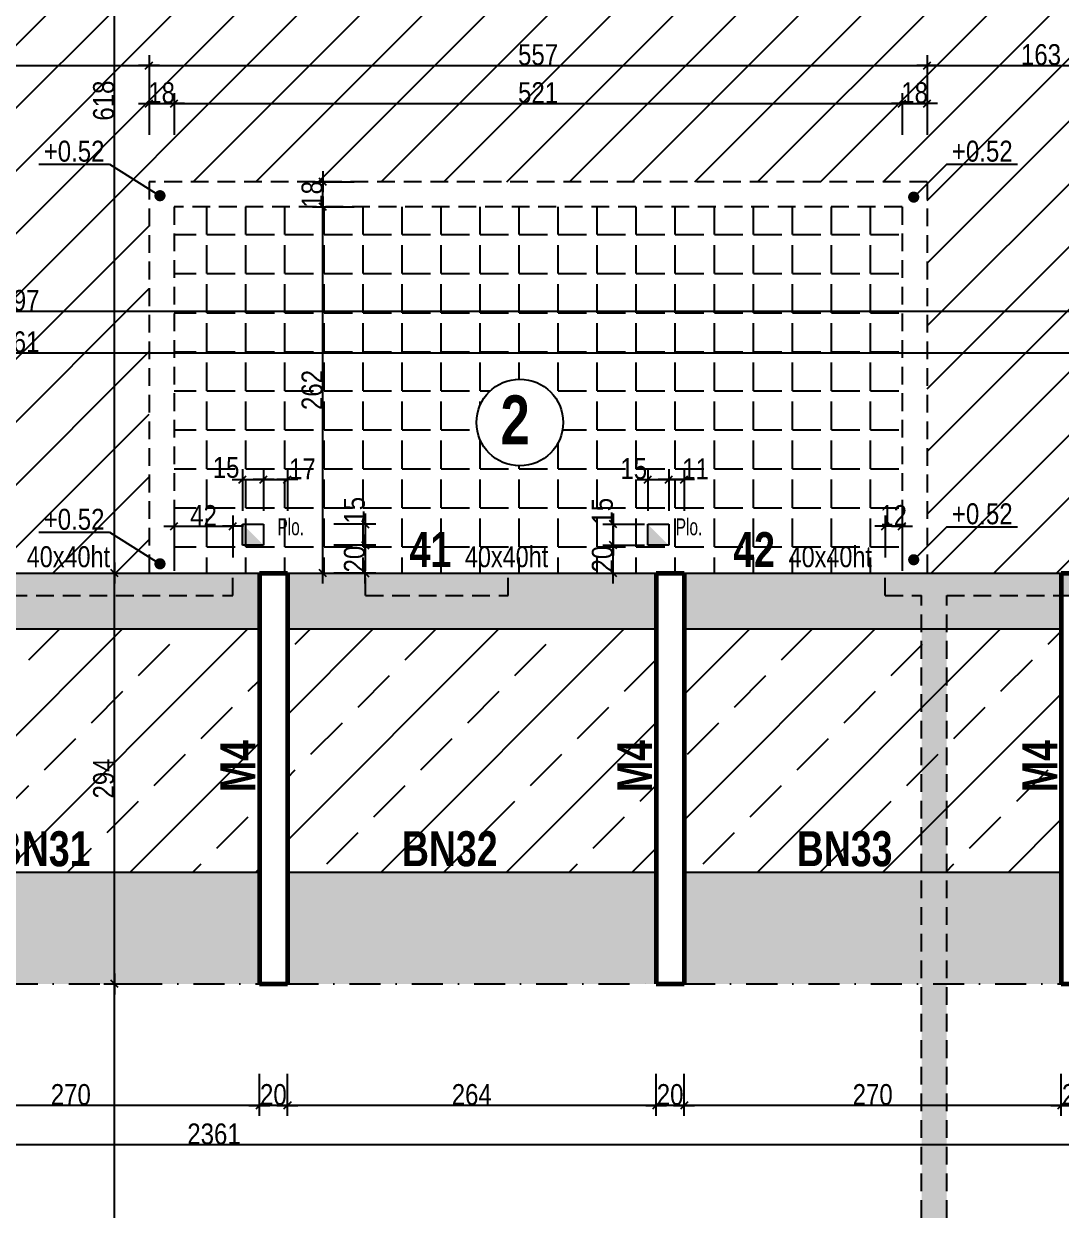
# Model space of a CAD drawing. Header units: centimetres. Extents: x 38820 to 82487, y -36363 to -12804.
# Drawn here: x 51083 to 51826, y -23888 to -23039 of the extents above; entities that cross this region are included whole.
import ezdxf
from ezdxf.enums import TextEntityAlignment as Align

# ---------------------------------------------------------------- set-up
doc = ezdxf.new("R2010")
doc.units = ezdxf.units.CM
doc.header["$LTSCALE"] = 0.5
doc.linetypes.add('CACHEX2', pattern=[19.05, 12.7, -6.35])
doc.linetypes.add('TIRETPT2', pattern=[12.7, 6.35, -3.175, 0, -3.175])
doc.layers.get('DEFPOINTS').update_dxf_attribs({"linetype": 'CONTINUOUS'})
for name, color, linetype in [('01_cote_gen', 4, 'CONTINUOUS'), ('01_linteaux', 2, 'CONTINUOUS'), ('01_murs_sup', 2, 'CACHEX2'), ('01_poch_BN', 9, 'CONTINUOUS'), ('01_resv', 32, 'CONTINUOUS'), ('01_texte', 230, 'CONTINUOUS'), ('AA_COTES', 2, 'CONTINUOUS')]:
    doc.layers.add(name, color=color, linetype=linetype)
doc.layers.add('01_murs_coup', color=5, linetype='CONTINUOUS', lineweight=60)
doc.styles.add('Arial Narrow', font='ARIALN.TTF')
doc.styles.add('impact', font='impact.ttf')
doc.styles.add('MATTE_TXT', font='arial.ttf')
doc.styles.add('STYLE2', font='ARIALN.TTF')
doc.dimstyles.new('JB50', dxfattribs={"dimscale": 0.1, "dimtxt": 150, "dimasz": 15, "dimexe": 0.1, "dimexo": 0.1, "dimgap": 0.09, "dimtad": 1, "dimdec": 1, "dimdsep": 46, "dimtxsty": 'STYLE2', "dimblk1": 'BOND_G', "dimblk2": 'BOND_D', "dimsah": 1, "dimcen": 1.5, "dimdle": 0.01, "dimse1": 1, "dimse2": 1, "dimclrd": 4, "dimclre": 2, "dimclrt": 6, "dimazin": 2, "dimtfac": 2.333333, "dimtdec": 1, "dimtix": 1, "dimtmove": 2, "dimatfit": 3, "dimldrblk": 'BOND_G', "dimfxl": 1, "dimtolj": 1, "dimtzin": 0, "dimarcsym": 0})

# ---------------------------------------------------------------- blocks, each defined once
blk = doc.blocks.new('BOND_G')
at = {"layer": 'AA_COTES', "color": 0}
for p, q in [((0, -5), (0, 15)), ((5, 0), (-5, 0)), ((1.77, 1.77), (-1.77, -1.77))]:
    blk.add_line(p, q, dxfattribs=at)
blk = doc.blocks.new('BOND_D')
at = {"layer": 'AA_COTES', "color": 0}
for p, q in [((5, 0), (-5, 0)), ((-1.77, -1.77), (1.77, 1.77)), ((0, 5), (0, -15))]:
    blk.add_line(p, q, dxfattribs=at)
blk = doc.blocks.new('*D700')
at = {"layer": '01_cote_gen', "color": 4, "lineweight": -2, "transparency": 16777216}
blk.add_line((50040.1, -23274.72), (52398.1, -23274.72), dxfattribs=at)
at = {"layer": 'DEFPOINTS', "color": 0}
for p in [(52399.6, -23270.39), (50038.6, -23280.35), (52399.6, -23274.72)]:
    blk.add_point(p, dxfattribs=at)
at = {"layer": '01_cote_gen', "color": 4, "lineweight": -2, "transparency": 16777216, "xscale": 1.5, "yscale": 1.5, "zscale": 1.5, "rotation": 180}
blk.add_blockref('BOND_G', (50038.6, -23274.72), dxfattribs=at)
at = {"layer": '01_cote_gen', "color": 4, "lineweight": -2, "transparency": 16777216, "xscale": 1.5, "yscale": 1.5, "zscale": 1.5}
blk.add_blockref('BOND_D', (52399.6, -23274.72), dxfattribs=at)
at = {"layer": '01_cote_gen', "color": 6, "transparency": 16777216, "insert": (51075.03, -23267.05), "char_height": 15, "attachment_point": 5, "style": 'STYLE2'}
blk.add_mtext('\\A1;2361', dxfattribs=at)
blk = doc.blocks.new('*D706')
at = {"layer": '01_cote_gen', "color": 4, "lineweight": -2, "transparency": 16777216}
blk.add_line((49694.13, -23245.04), (52588.09, -23245.04), dxfattribs=at)
at = {"layer": 'DEFPOINTS', "color": 0}
for p in [(49692.63, -23200.97), (52589.59, -23245.04), (52589.59, -23251.92)]:
    blk.add_point(p, dxfattribs=at)
at = {"layer": '01_cote_gen', "color": 4, "lineweight": -2, "transparency": 16777216, "xscale": 1.5, "yscale": 1.5, "zscale": 1.5, "rotation": 180}
blk.add_blockref('BOND_G', (49692.63, -23245.04), dxfattribs=at)
at = {"layer": '01_cote_gen', "color": 4, "lineweight": -2, "transparency": 16777216, "xscale": 1.5, "yscale": 1.5, "zscale": 1.5}
blk.add_blockref('BOND_D', (52589.59, -23245.04), dxfattribs=at)
at = {"layer": '01_cote_gen', "color": 6, "transparency": 16777216, "insert": (51075.1, -23237.37), "char_height": 15, "attachment_point": 5, "style": 'STYLE2'}
blk.add_mtext('\\A1;2897', dxfattribs=at)
blk = doc.blocks.new('*D727')
at = {"layer": '01_cote_gen', "color": 4, "lineweight": -2, "transparency": 16777216}
blk.add_line((52398.1, -23841.51), (50040.13, -23841.51), dxfattribs=at)
at = {"layer": 'DEFPOINTS', "color": 0}
for p in [(50038.63, -23794.88), (52399.6, -23810.22), (50038.63, -23841.51)]:
    blk.add_point(p, dxfattribs=at)
at = {"layer": '01_cote_gen', "color": 4, "lineweight": -2, "transparency": 16777216, "xscale": 1.5, "yscale": 1.5, "zscale": 1.5, "rotation": 180}
blk.add_blockref('BOND_D', (50038.63, -23841.51), dxfattribs=at)
at = {"layer": '01_cote_gen', "color": 4, "lineweight": -2, "transparency": 16777216, "xscale": 1.5, "yscale": 1.5, "zscale": 1.5}
blk.add_blockref('BOND_G', (52399.6, -23841.51), dxfattribs=at)
at = {"layer": '01_cote_gen', "color": 6, "transparency": 16777216, "insert": (51219.11, -23833.84), "char_height": 15, "attachment_point": 5, "style": 'STYLE2'}
blk.add_mtext('\\A1;2361', dxfattribs=at)
blk = doc.blocks.new('*D862')
at = {"layer": '01_cote_gen', "color": 4, "lineweight": -2, "transparency": 16777216}
blk.add_line((51147.83, -24281.87), (51147.83, -23727.9), dxfattribs=at)
at = {"layer": 'DEFPOINTS', "color": 0}
for p in [(51147.83, -23726.4), (51271.6, -23726.4), (51217.64, -24283.37)]:
    blk.add_point(p, dxfattribs=at)
at = {"layer": '01_cote_gen', "color": 4, "lineweight": -2, "transparency": 16777216, "xscale": 1.5, "yscale": 1.5, "zscale": 1.5}
for name, p, rotation in [('BOND_D', (51147.83, -23726.4), 90), ('BOND_G', (51147.83, -24283.37), 270)]:
    blk.add_blockref(name, p, dxfattribs=dict(at, rotation=rotation))
at = {"layer": '01_cote_gen', "color": 6, "transparency": 16777216, "insert": (51140.19, -24004.88), "char_height": 15, "attachment_point": 5, "rotation": 90, "style": 'STYLE2'}
blk.add_mtext('\\A1;557', dxfattribs=at)
blk = doc.blocks.new('*D863')
at = {"layer": '01_cote_gen', "color": 4, "lineweight": -2, "transparency": 16777216}
blk.add_line((51147.83, -23724.9), (51147.83, -23433.89), dxfattribs=at)
at = {"layer": 'DEFPOINTS', "color": 0}
for p in [(51147.83, -23432.39), (51251.6, -23432.39), (51206.05, -23726.4)]:
    blk.add_point(p, dxfattribs=at)
at = {"layer": '01_cote_gen', "color": 4, "lineweight": -2, "transparency": 16777216, "xscale": 1.5, "yscale": 1.5, "zscale": 1.5}
for name, p, rotation in [('BOND_D', (51147.83, -23432.39), 90), ('BOND_G', (51147.83, -23726.4), 270)]:
    blk.add_blockref(name, p, dxfattribs=dict(at, rotation=rotation))
at = {"layer": '01_cote_gen', "color": 6, "transparency": 16777216, "insert": (51140.16, -23579.39), "char_height": 15, "attachment_point": 5, "rotation": 90, "style": 'STYLE2'}
blk.add_mtext('\\A1;294', dxfattribs=at)
blk = doc.blocks.new('*D864')
at = {"layer": '01_cote_gen', "color": 4, "lineweight": -2, "transparency": 16777216}
blk.add_line((51147.83, -23430.89), (51147.83, -22815.89), dxfattribs=at)
at = {"layer": 'DEFPOINTS', "color": 0}
for p in [(51147.83, -22814.39), (51219.1, -22814.39), (51251.6, -23432.39)]:
    blk.add_point(p, dxfattribs=at)
at = {"layer": '01_cote_gen', "color": 4, "lineweight": -2, "transparency": 16777216, "xscale": 1.5, "yscale": 1.5, "zscale": 1.5}
for name, p, rotation in [('BOND_D', (51147.83, -22814.39), 90), ('BOND_G', (51147.83, -23432.39), 270)]:
    blk.add_blockref(name, p, dxfattribs=dict(at, rotation=rotation))
at = {"layer": '01_cote_gen', "color": 6, "transparency": 16777216, "insert": (51140.16, -23094.31), "char_height": 15, "attachment_point": 5, "rotation": 90, "style": 'STYLE2'}
blk.add_mtext('\\A1;618', dxfattribs=at)
blk = doc.blocks.new('*D909')
at = {"layer": '01_cote_gen', "color": 4, "lineweight": -2, "transparency": 16777216}
blk.add_line((51844.1, -23813.33), (51827.1, -23813.33), dxfattribs=at)
at = {"layer": 'DEFPOINTS', "color": 0}
for p in [(51825.6, -23726.4), (51845.6, -23726.4), (51825.6, -23813.33)]:
    blk.add_point(p, dxfattribs=at)
at = {"layer": '01_cote_gen', "color": 4, "lineweight": -2, "transparency": 16777216, "xscale": 1.5, "yscale": 1.5, "zscale": 1.5, "rotation": 180}
blk.add_blockref('BOND_D', (51825.6, -23813.33), dxfattribs=at)
at = {"layer": '01_cote_gen', "color": 4, "lineweight": -2, "transparency": 16777216, "xscale": 1.5, "yscale": 1.5, "zscale": 1.5}
blk.add_blockref('BOND_G', (51845.6, -23813.33), dxfattribs=at)
at = {"layer": '01_cote_gen', "color": 6, "transparency": 16777216, "insert": (51835.6, -23805.67), "char_height": 15, "attachment_point": 5, "style": 'STYLE2'}
blk.add_mtext('\\A1;20', dxfattribs=at)
blk = doc.blocks.new('*D910')
at = {"layer": '01_cote_gen', "color": 4, "lineweight": -2, "transparency": 16777216}
blk.add_line((51824.1, -23813.33), (51557.1, -23813.33), dxfattribs=at)
at = {"layer": 'DEFPOINTS', "color": 0}
for p in [(51555.6, -23726.4), (51825.6, -23726.4), (51555.6, -23813.33)]:
    blk.add_point(p, dxfattribs=at)
at = {"layer": '01_cote_gen', "color": 4, "lineweight": -2, "transparency": 16777216, "xscale": 1.5, "yscale": 1.5, "zscale": 1.5, "rotation": 180}
blk.add_blockref('BOND_D', (51555.6, -23813.33), dxfattribs=at)
at = {"layer": '01_cote_gen', "color": 4, "lineweight": -2, "transparency": 16777216, "xscale": 1.5, "yscale": 1.5, "zscale": 1.5}
blk.add_blockref('BOND_G', (51825.6, -23813.33), dxfattribs=at)
at = {"layer": '01_cote_gen', "color": 6, "transparency": 16777216, "insert": (51690.6, -23805.67), "char_height": 15, "attachment_point": 5, "style": 'STYLE2'}
blk.add_mtext('\\A1;270', dxfattribs=at)
blk = doc.blocks.new('*D911')
at = {"layer": '01_cote_gen', "color": 4, "lineweight": -2, "transparency": 16777216}
blk.add_line((51554.1, -23813.33), (51537.1, -23813.33), dxfattribs=at)
at = {"layer": 'DEFPOINTS', "color": 0}
for p in [(51535.6, -23726.4), (51555.6, -23726.4), (51535.6, -23813.33)]:
    blk.add_point(p, dxfattribs=at)
at = {"layer": '01_cote_gen', "color": 4, "lineweight": -2, "transparency": 16777216, "xscale": 1.5, "yscale": 1.5, "zscale": 1.5, "rotation": 180}
blk.add_blockref('BOND_D', (51535.6, -23813.33), dxfattribs=at)
at = {"layer": '01_cote_gen', "color": 4, "lineweight": -2, "transparency": 16777216, "xscale": 1.5, "yscale": 1.5, "zscale": 1.5}
blk.add_blockref('BOND_G', (51555.6, -23813.33), dxfattribs=at)
at = {"layer": '01_cote_gen', "color": 6, "transparency": 16777216, "insert": (51545.6, -23805.67), "char_height": 15, "attachment_point": 5, "style": 'STYLE2'}
blk.add_mtext('\\A1;20', dxfattribs=at)
blk = doc.blocks.new('*D912')
at = {"layer": '01_cote_gen', "color": 4, "lineweight": -2, "transparency": 16777216}
blk.add_line((51534.1, -23813.33), (51273.1, -23813.33), dxfattribs=at)
at = {"layer": 'DEFPOINTS', "color": 0}
for p in [(51271.6, -23726.4), (51535.6, -23726.4), (51271.6, -23813.33)]:
    blk.add_point(p, dxfattribs=at)
at = {"layer": '01_cote_gen', "color": 4, "lineweight": -2, "transparency": 16777216, "xscale": 1.5, "yscale": 1.5, "zscale": 1.5, "rotation": 180}
blk.add_blockref('BOND_D', (51271.6, -23813.33), dxfattribs=at)
at = {"layer": '01_cote_gen', "color": 4, "lineweight": -2, "transparency": 16777216, "xscale": 1.5, "yscale": 1.5, "zscale": 1.5}
blk.add_blockref('BOND_G', (51535.6, -23813.33), dxfattribs=at)
at = {"layer": '01_cote_gen', "color": 6, "transparency": 16777216, "insert": (51403.6, -23805.67), "char_height": 15, "attachment_point": 5, "style": 'STYLE2'}
blk.add_mtext('\\A1;264', dxfattribs=at)
blk = doc.blocks.new('*D913')
at = {"layer": '01_cote_gen', "color": 4, "lineweight": -2, "transparency": 16777216}
blk.add_line((51270.1, -23813.33), (51253.1, -23813.33), dxfattribs=at)
at = {"layer": 'DEFPOINTS', "color": 0}
for p in [(51251.6, -23726.4), (51271.6, -23726.4), (51251.6, -23813.33)]:
    blk.add_point(p, dxfattribs=at)
at = {"layer": '01_cote_gen', "color": 4, "lineweight": -2, "transparency": 16777216, "xscale": 1.5, "yscale": 1.5, "zscale": 1.5, "rotation": 180}
blk.add_blockref('BOND_D', (51251.6, -23813.33), dxfattribs=at)
at = {"layer": '01_cote_gen', "color": 4, "lineweight": -2, "transparency": 16777216, "xscale": 1.5, "yscale": 1.5, "zscale": 1.5}
blk.add_blockref('BOND_G', (51271.6, -23813.33), dxfattribs=at)
at = {"layer": '01_cote_gen', "color": 6, "transparency": 16777216, "insert": (51261.6, -23805.67), "char_height": 15, "attachment_point": 5, "style": 'STYLE2'}
blk.add_mtext('\\A1;20', dxfattribs=at)
blk = doc.blocks.new('*D914')
at = {"layer": '01_cote_gen', "color": 4, "lineweight": -2, "transparency": 16777216}
blk.add_line((51250.1, -23813.33), (50983.1, -23813.33), dxfattribs=at)
at = {"layer": 'DEFPOINTS', "color": 0}
for p in [(50981.6, -23726.4), (51251.6, -23726.4), (50981.6, -23813.33)]:
    blk.add_point(p, dxfattribs=at)
at = {"layer": '01_cote_gen', "color": 4, "lineweight": -2, "transparency": 16777216, "xscale": 1.5, "yscale": 1.5, "zscale": 1.5, "rotation": 180}
blk.add_blockref('BOND_D', (50981.6, -23813.33), dxfattribs=at)
at = {"layer": '01_cote_gen', "color": 4, "lineweight": -2, "transparency": 16777216, "xscale": 1.5, "yscale": 1.5, "zscale": 1.5}
blk.add_blockref('BOND_G', (51251.6, -23813.33), dxfattribs=at)
at = {"layer": '01_cote_gen', "color": 6, "transparency": 16777216, "insert": (51116.6, -23805.67), "char_height": 15, "attachment_point": 5, "style": 'STYLE2'}
blk.add_mtext('\\A1;270', dxfattribs=at)
blk = doc.blocks.new('*D929')
at = {"layer": '01_cote_gen', "color": 4, "lineweight": -2, "transparency": 16777216}
blk.add_line((51731.09, -23069.18), (51891.09, -23069.18), dxfattribs=at)
at = {"layer": 'DEFPOINTS', "color": 0}
for p in [(51892.59, -23069.18), (51729.59, -23152.39), (51892.59, -23152.39)]:
    blk.add_point(p, dxfattribs=at)
at = {"layer": '01_cote_gen', "color": 4, "lineweight": -2, "transparency": 16777216, "xscale": 1.5, "yscale": 1.5, "zscale": 1.5, "rotation": 180}
blk.add_blockref('BOND_G', (51729.59, -23069.18), dxfattribs=at)
at = {"layer": '01_cote_gen', "color": 4, "lineweight": -2, "transparency": 16777216, "xscale": 1.5, "yscale": 1.5, "zscale": 1.5}
blk.add_blockref('BOND_D', (51892.59, -23069.18), dxfattribs=at)
at = {"layer": '01_cote_gen', "color": 6, "transparency": 16777216, "insert": (51811.09, -23061.51), "char_height": 15, "attachment_point": 5, "style": 'STYLE2'}
blk.add_mtext('\\A1;163', dxfattribs=at)
blk = doc.blocks.new('*D930')
at = {"layer": '01_cote_gen', "color": 4, "lineweight": -2, "transparency": 16777216}
blk.add_line((51174.09, -23069.18), (51728.09, -23069.18), dxfattribs=at)
at = {"layer": 'DEFPOINTS', "color": 0}
for p in [(51729.59, -23069.18), (51172.59, -23152.39), (51729.59, -23152.39)]:
    blk.add_point(p, dxfattribs=at)
at = {"layer": '01_cote_gen', "color": 4, "lineweight": -2, "transparency": 16777216, "xscale": 1.5, "yscale": 1.5, "zscale": 1.5, "rotation": 180}
blk.add_blockref('BOND_G', (51172.59, -23069.18), dxfattribs=at)
at = {"layer": '01_cote_gen', "color": 4, "lineweight": -2, "transparency": 16777216, "xscale": 1.5, "yscale": 1.5, "zscale": 1.5}
blk.add_blockref('BOND_D', (51729.59, -23069.18), dxfattribs=at)
at = {"layer": '01_cote_gen', "color": 6, "transparency": 16777216, "insert": (51451.09, -23061.54), "char_height": 15, "attachment_point": 5, "style": 'STYLE2'}
blk.add_mtext('\\A1;557', dxfattribs=at)
blk = doc.blocks.new('*D931')
at = {"layer": '01_cote_gen', "color": 4, "lineweight": -2, "transparency": 16777216}
blk.add_line((51192.09, -23096.4), (51710.09, -23096.4), dxfattribs=at)
at = {"layer": 'DEFPOINTS', "color": 0}
for p in [(51711.59, -23096.4), (51190.59, -23170.39), (51711.59, -23170.39)]:
    blk.add_point(p, dxfattribs=at)
at = {"layer": '01_cote_gen', "color": 4, "lineweight": -2, "transparency": 16777216, "xscale": 1.5, "yscale": 1.5, "zscale": 1.5, "rotation": 180}
blk.add_blockref('BOND_G', (51190.59, -23096.4), dxfattribs=at)
at = {"layer": '01_cote_gen', "color": 4, "lineweight": -2, "transparency": 16777216, "xscale": 1.5, "yscale": 1.5, "zscale": 1.5}
blk.add_blockref('BOND_D', (51711.59, -23096.4), dxfattribs=at)
at = {"layer": '01_cote_gen', "color": 6, "transparency": 16777216, "insert": (51451.09, -23088.74), "char_height": 15, "attachment_point": 5, "style": 'STYLE2'}
blk.add_mtext('\\A1;521', dxfattribs=at)
blk = doc.blocks.new('*D934')
at = {"layer": '01_cote_gen', "color": 4, "lineweight": -2, "transparency": 16777216}
blk.add_line((51713.09, -23096.4), (51728.09, -23096.4), dxfattribs=at)
at = {"layer": 'DEFPOINTS', "color": 0}
for p in [(51729.59, -23091.68), (51729.59, -23096.4), (51711.59, -23103.9)]:
    blk.add_point(p, dxfattribs=at)
at = {"layer": '01_cote_gen', "color": 4, "lineweight": -2, "transparency": 16777216, "xscale": 1.5, "yscale": 1.5, "zscale": 1.5, "rotation": 180}
blk.add_blockref('BOND_G', (51711.59, -23096.4), dxfattribs=at)
at = {"layer": '01_cote_gen', "color": 4, "lineweight": -2, "transparency": 16777216, "xscale": 1.5, "yscale": 1.5, "zscale": 1.5}
blk.add_blockref('BOND_D', (51729.59, -23096.4), dxfattribs=at)
at = {"layer": '01_cote_gen', "color": 6, "transparency": 16777216, "insert": (51720.59, -23088.74), "char_height": 15, "attachment_point": 5, "style": 'STYLE2'}
blk.add_mtext('\\A1;18', dxfattribs=at)
blk = doc.blocks.new('*D937')
at = {"layer": '01_cote_gen', "color": 4, "lineweight": -2, "transparency": 16777216}
blk.add_line((51174.09, -23096.4), (51189.09, -23096.4), dxfattribs=at)
at = {"layer": 'DEFPOINTS', "color": 0}
for p in [(51172.59, -23091.68), (51190.59, -23096.4), (51190.59, -23103.9)]:
    blk.add_point(p, dxfattribs=at)
at = {"layer": '01_cote_gen', "color": 4, "lineweight": -2, "transparency": 16777216, "xscale": 1.5, "yscale": 1.5, "zscale": 1.5, "rotation": 180}
blk.add_blockref('BOND_G', (51172.59, -23096.4), dxfattribs=at)
at = {"layer": '01_cote_gen', "color": 4, "lineweight": -2, "transparency": 16777216, "xscale": 1.5, "yscale": 1.5, "zscale": 1.5}
blk.add_blockref('BOND_D', (51190.59, -23096.4), dxfattribs=at)
at = {"layer": '01_cote_gen', "color": 6, "transparency": 16777216, "insert": (51181.59, -23088.74), "char_height": 15, "attachment_point": 5, "style": 'STYLE2'}
blk.add_mtext('\\A1;18', dxfattribs=at)
blk = doc.blocks.new('*D942')
at = {"layer": '01_cote_gen', "color": 4, "lineweight": -2, "transparency": 16777216}
blk.add_line((50774.09, -23069.18), (51171.09, -23069.18), dxfattribs=at)
at = {"layer": 'DEFPOINTS', "color": 0}
for p in [(50772.59, -23061.68), (51172.59, -23061.68), (51172.59, -23069.18)]:
    blk.add_point(p, dxfattribs=at)
at = {"layer": '01_cote_gen', "color": 4, "lineweight": -2, "transparency": 16777216, "xscale": 1.5, "yscale": 1.5, "zscale": 1.5, "rotation": 180}
blk.add_blockref('BOND_G', (50772.59, -23069.18), dxfattribs=at)
at = {"layer": '01_cote_gen', "color": 4, "lineweight": -2, "transparency": 16777216, "xscale": 1.5, "yscale": 1.5, "zscale": 1.5}
blk.add_blockref('BOND_D', (51172.59, -23069.18), dxfattribs=at)
at = {"layer": '01_cote_gen', "color": 6, "transparency": 16777216, "insert": (50972.59, -23061.51), "char_height": 15, "attachment_point": 5, "style": 'STYLE2'}
blk.add_mtext('\\A1;400', dxfattribs=at)
blk = doc.blocks.new('*D945')
at = {"layer": '01_cote_gen', "color": 4, "lineweight": -2, "transparency": 16777216}
blk.add_line((51192.09, -23398.79), (51231.13, -23398.79), dxfattribs=at)
at = {"layer": 'DEFPOINTS', "color": 0}
for p in [(51190.59, -23399.24), (51232.63, -23398.79), (51232.63, -23432.39)]:
    blk.add_point(p, dxfattribs=at)
at = {"layer": '01_cote_gen', "color": 4, "lineweight": -2, "transparency": 16777216, "xscale": 1.5, "yscale": 1.5, "zscale": 1.5, "rotation": 180}
blk.add_blockref('BOND_G', (51190.59, -23398.79), dxfattribs=at)
at = {"layer": '01_cote_gen', "color": 4, "lineweight": -2, "transparency": 16777216, "xscale": 1.5, "yscale": 1.5, "zscale": 1.5}
blk.add_blockref('BOND_D', (51232.63, -23398.79), dxfattribs=at)
at = {"layer": '01_cote_gen', "color": 6, "transparency": 16777216, "insert": (51211.61, -23391.25), "char_height": 15, "attachment_point": 5, "style": 'STYLE2'}
blk.add_mtext('\\A1;42', dxfattribs=at)
blk = doc.blocks.new('*D946')
at = {"layer": '01_cote_gen', "color": 4, "lineweight": -2, "transparency": 16777216}
for p, q in [((51698.13, -23398.79), (51696.63, -23398.79)), ((51711.59, -23398.79), (51699.63, -23398.79)), ((51713.09, -23398.79), (51714.59, -23398.79))]:
    blk.add_line(p, q, dxfattribs=at)
at = {"layer": 'DEFPOINTS', "color": 0}
for p in [(51699.63, -23398.79), (51711.59, -23415.27), (51699.63, -23432.39)]:
    blk.add_point(p, dxfattribs=at)
at = {"layer": '01_cote_gen', "color": 4, "lineweight": -2, "transparency": 16777216, "xscale": 1.5, "yscale": 1.5, "zscale": 1.5}
blk.add_blockref('BOND_D', (51699.63, -23398.79), dxfattribs=at)
at = {"layer": '01_cote_gen', "color": 4, "lineweight": -2, "transparency": 16777216, "xscale": 1.5, "yscale": 1.5, "zscale": 1.5, "rotation": 180}
blk.add_blockref('BOND_G', (51711.59, -23398.79), dxfattribs=at)
at = {"layer": '01_cote_gen', "color": 6, "transparency": 16777216, "insert": (51705.61, -23391.25), "char_height": 15, "attachment_point": 5, "style": 'STYLE2'}
blk.add_mtext('\\A1;12', dxfattribs=at)
blk = doc.blocks.new('*D1000')
at = {"layer": '01_cote_gen', "color": 4, "lineweight": -2, "transparency": 16777216}
blk.add_line((51297.01, -23430.89), (51297.01, -23171.89), dxfattribs=at)
at = {"layer": 'DEFPOINTS', "color": 0}
for p in [(51293.17, -23170.39), (51297.01, -23170.39), (51293.17, -23432.39)]:
    blk.add_point(p, dxfattribs=at)
at = {"layer": '01_cote_gen', "color": 4, "lineweight": -2, "transparency": 16777216, "xscale": 1.5, "yscale": 1.5, "zscale": 1.5}
for name, p, rotation in [('BOND_D', (51297.01, -23170.39), 90), ('BOND_G', (51297.01, -23432.39), 270)]:
    blk.add_blockref(name, p, dxfattribs=dict(at, rotation=rotation))
at = {"layer": '01_cote_gen', "color": 6, "transparency": 16777216, "insert": (51289.34, -23301.39), "char_height": 15, "attachment_point": 5, "rotation": 90, "style": 'STYLE2'}
blk.add_mtext('\\A1;262', dxfattribs=at)
blk = doc.blocks.new('*D1001')
at = {"layer": '01_cote_gen', "color": 4, "lineweight": -2, "transparency": 16777216}
blk.add_line((51297.01, -23168.89), (51297.01, -23153.89), dxfattribs=at)
at = {"layer": 'DEFPOINTS', "color": 0}
for p in [(51297.01, -23152.39), (51311.74, -23152.39), (51319.51, -23170.39)]:
    blk.add_point(p, dxfattribs=at)
at = {"layer": '01_cote_gen', "color": 4, "lineweight": -2, "transparency": 16777216, "xscale": 1.5, "yscale": 1.5, "zscale": 1.5}
for name, p, rotation in [('BOND_D', (51297.01, -23152.39), 90), ('BOND_G', (51297.01, -23170.39), 270)]:
    blk.add_blockref(name, p, dxfattribs=dict(at, rotation=rotation))
at = {"layer": '01_cote_gen', "color": 6, "transparency": 16777216, "insert": (51289.34, -23161.39), "char_height": 15, "attachment_point": 5, "rotation": 90, "style": 'STYLE2'}
blk.add_mtext('\\A1;18', dxfattribs=at)
blk = doc.blocks.new('*D1172')
at = {"layer": '01_cote_gen', "color": 4, "lineweight": -2, "transparency": 16777216}
blk.add_line((51241.08, -23365.42), (51253.08, -23365.42), dxfattribs=at)
at = {"layer": 'DEFPOINTS', "color": 0}
for p in [(51254.58, -23365.42), (51239.58, -23397.38), (51254.58, -23397.38)]:
    blk.add_point(p, dxfattribs=at)
at = {"layer": '01_cote_gen', "color": 4, "lineweight": -2, "transparency": 16777216, "xscale": 1.5, "yscale": 1.5, "zscale": 1.5, "rotation": 180}
blk.add_blockref('BOND_G', (51239.58, -23365.42), dxfattribs=at)
at = {"layer": '01_cote_gen', "color": 4, "lineweight": -2, "transparency": 16777216, "xscale": 1.5, "yscale": 1.5, "zscale": 1.5}
blk.add_blockref('BOND_D', (51254.58, -23365.42), dxfattribs=at)
at = {"layer": '01_cote_gen', "color": 6, "transparency": 16777216, "insert": (51227.73, -23356.86), "char_height": 15, "attachment_point": 5, "style": 'STYLE2'}
blk.add_mtext('\\A1;15', dxfattribs=at)
blk = doc.blocks.new('*D1173')
at = {"layer": '01_cote_gen', "color": 4, "lineweight": -2, "transparency": 16777216}
blk.add_line((51256.08, -23365.42), (51270.1, -23365.42), dxfattribs=at)
at = {"layer": 'DEFPOINTS', "color": 0}
for p in [(51271.6, -23365.42), (51254.58, -23375.56), (51271.6, -23432.39)]:
    blk.add_point(p, dxfattribs=at)
at = {"layer": '01_cote_gen', "color": 4, "lineweight": -2, "transparency": 16777216, "xscale": 1.5, "yscale": 1.5, "zscale": 1.5, "rotation": 180}
blk.add_blockref('BOND_G', (51254.58, -23365.42), dxfattribs=at)
at = {"layer": '01_cote_gen', "color": 4, "lineweight": -2, "transparency": 16777216, "xscale": 1.5, "yscale": 1.5, "zscale": 1.5}
blk.add_blockref('BOND_D', (51271.6, -23365.42), dxfattribs=at)
at = {"layer": '01_cote_gen', "color": 6, "transparency": 16777216, "insert": (51282.34, -23357.88), "char_height": 15, "attachment_point": 5, "style": 'STYLE2'}
blk.add_mtext('\\A1;17', dxfattribs=at)
blk = doc.blocks.new('*D1174')
at = {"layer": '01_cote_gen', "color": 4, "lineweight": -2, "transparency": 16777216}
blk.add_line((51327.34, -23413.88), (51327.34, -23430.89), dxfattribs=at)
at = {"layer": 'DEFPOINTS', "color": 0}
for p in [(51252.34, -23412.38), (51258.38, -23432.39), (51327.34, -23432.39)]:
    blk.add_point(p, dxfattribs=at)
at = {"layer": '01_cote_gen', "color": 4, "lineweight": -2, "transparency": 16777216, "xscale": 1.5, "yscale": 1.5, "zscale": 1.5}
for name, p, rotation in [('BOND_G', (51327.34, -23412.38), 90), ('BOND_D', (51327.34, -23432.39), 270)]:
    blk.add_blockref(name, p, dxfattribs=dict(at, rotation=rotation))
at = {"layer": '01_cote_gen', "color": 6, "transparency": 16777216, "insert": (51319.67, -23422.39), "char_height": 15, "attachment_point": 5, "rotation": 90, "style": 'STYLE2'}
blk.add_mtext('\\A1;20', dxfattribs=at)
blk = doc.blocks.new('*D1175')
at = {"layer": '01_cote_gen', "color": 4, "lineweight": -2, "transparency": 16777216}
blk.add_line((51327.34, -23398.88), (51327.34, -23410.88), dxfattribs=at)
at = {"layer": 'DEFPOINTS', "color": 0}
for p in [(51254.58, -23397.38), (51254.58, -23412.38), (51327.34, -23412.38)]:
    blk.add_point(p, dxfattribs=at)
at = {"layer": '01_cote_gen', "color": 4, "lineweight": -2, "transparency": 16777216, "xscale": 1.5, "yscale": 1.5, "zscale": 1.5}
for name, p, rotation in [('BOND_G', (51327.34, -23397.38), 90), ('BOND_D', (51327.34, -23412.38), 270)]:
    blk.add_blockref(name, p, dxfattribs=dict(at, rotation=rotation))
at = {"layer": '01_cote_gen', "color": 6, "transparency": 16777216, "insert": (51319.67, -23387.42), "char_height": 15, "attachment_point": 5, "rotation": 90, "style": 'STYLE2'}
blk.add_mtext('\\A1;15', dxfattribs=at)
blk = doc.blocks.new('*D1176')
at = {"layer": '01_cote_gen', "color": 4, "lineweight": -2, "transparency": 16777216}
blk.add_line((51504.83, -23430.89), (51504.83, -23413.88), dxfattribs=at)
at = {"layer": 'DEFPOINTS', "color": 0}
for p in [(51504.83, -23412.38), (51529.61, -23412.38), (51529.51, -23432.39)]:
    blk.add_point(p, dxfattribs=at)
at = {"layer": '01_cote_gen', "color": 4, "lineweight": -2, "transparency": 16777216, "xscale": 1.5, "yscale": 1.5, "zscale": 1.5}
for name, p, rotation in [('BOND_D', (51504.83, -23412.38), 90), ('BOND_G', (51504.83, -23432.39), 270)]:
    blk.add_blockref(name, p, dxfattribs=dict(at, rotation=rotation))
at = {"layer": '01_cote_gen', "color": 6, "transparency": 16777216, "insert": (51497.16, -23422.39), "char_height": 15, "attachment_point": 5, "rotation": 90, "style": 'STYLE2'}
blk.add_mtext('\\A1;20', dxfattribs=at)
blk = doc.blocks.new('*D1177')
at = {"layer": '01_cote_gen', "color": 4, "lineweight": -2, "transparency": 16777216}
blk.add_line((51504.83, -23410.88), (51504.83, -23398.88), dxfattribs=at)
at = {"layer": 'DEFPOINTS', "color": 0}
for p in [(51504.83, -23397.38), (51530.28, -23397.38), (51530.28, -23412.38)]:
    blk.add_point(p, dxfattribs=at)
at = {"layer": '01_cote_gen', "color": 4, "lineweight": -2, "transparency": 16777216, "xscale": 1.5, "yscale": 1.5, "zscale": 1.5}
for name, p, rotation in [('BOND_D', (51504.83, -23397.38), 90), ('BOND_G', (51504.83, -23412.38), 270)]:
    blk.add_blockref(name, p, dxfattribs=dict(at, rotation=rotation))
at = {"layer": '01_cote_gen', "color": 6, "transparency": 16777216, "insert": (51497.16, -23388.13), "char_height": 15, "attachment_point": 5, "rotation": 90, "style": 'STYLE2'}
blk.add_mtext('\\A1;15', dxfattribs=at)
blk = doc.blocks.new('*D1178')
at = {"layer": '01_cote_gen', "color": 4, "lineweight": -2, "transparency": 16777216}
blk.add_line((51531.11, -23365.42), (51543.11, -23365.42), dxfattribs=at)
at = {"layer": 'DEFPOINTS', "color": 0}
for p in [(51544.61, -23365.42), (51529.61, -23397.38), (51544.61, -23397.38)]:
    blk.add_point(p, dxfattribs=at)
at = {"layer": '01_cote_gen', "color": 4, "lineweight": -2, "transparency": 16777216, "xscale": 1.5, "yscale": 1.5, "zscale": 1.5, "rotation": 180}
blk.add_blockref('BOND_G', (51529.61, -23365.42), dxfattribs=at)
at = {"layer": '01_cote_gen', "color": 4, "lineweight": -2, "transparency": 16777216, "xscale": 1.5, "yscale": 1.5, "zscale": 1.5}
blk.add_blockref('BOND_D', (51544.61, -23365.42), dxfattribs=at)
at = {"layer": '01_cote_gen', "color": 6, "transparency": 16777216, "insert": (51519.57, -23357.75), "char_height": 15, "attachment_point": 5, "style": 'STYLE2'}
blk.add_mtext('\\A1;15', dxfattribs=at)
blk = doc.blocks.new('*D1179')
at = {"layer": '01_cote_gen', "color": 4, "lineweight": -2, "transparency": 16777216}
blk.add_line((51546.11, -23365.42), (51554.1, -23365.42), dxfattribs=at)
at = {"layer": 'DEFPOINTS', "color": 0}
for p in [(51555.6, -23365.42), (51544.61, -23412.38), (51555.6, -23432.39)]:
    blk.add_point(p, dxfattribs=at)
at = {"layer": '01_cote_gen', "color": 4, "lineweight": -2, "transparency": 16777216, "xscale": 1.5, "yscale": 1.5, "zscale": 1.5, "rotation": 180}
blk.add_blockref('BOND_G', (51544.61, -23365.42), dxfattribs=at)
at = {"layer": '01_cote_gen', "color": 4, "lineweight": -2, "transparency": 16777216, "xscale": 1.5, "yscale": 1.5, "zscale": 1.5}
blk.add_blockref('BOND_D', (51555.6, -23365.42), dxfattribs=at)
at = {"layer": '01_cote_gen', "color": 6, "transparency": 16777216, "insert": (51563.78, -23357.88), "char_height": 15, "attachment_point": 5, "style": 'STYLE2'}
blk.add_mtext('\\A1;11', dxfattribs=at)

msp = doc.modelspace()

# ---------------------------------------------------------------- hatches: boundary and pattern name
at = {"layer": '01_murs_sup'}
h = msp.add_hatch(dxfattribs=at)
h.set_pattern_fill('DASH', color=256, scale=2.5, angle=135)
h.set_pattern_definition([(135, (-19116.01, 5490.093), (-11.22532015, 9e-16), [7.9375, -7.9375])])
h.paths.add_polyline_path([(51232.63, -23432.383), (51034.63, -23432.383), (51034.63, -23448.383), (51232.63, -23448.383)])
h.paths.add_polyline_path([(51429.63, -23432.383), (51327.63, -23432.383), (51327.63, -23448.383), (51429.63, -23448.383)], flags=17)
h.paths.add_polyline_path([(51920.63, -23432.383), (51699.63, -23432.383), (51699.63, -23448.383), (51725.63, -23448.383), (51725.63, -24141.371), (51122.63, -24141.371), (51122.63, -24159.371), (52054.631, -24159.371), (52054.631, -24141.371), (51743.63, -24141.371), (51743.63, -23448.383), (51920.63, -23448.383)])
h.paths.add_polyline_path([(52205.63, -23432.383), (52015.63, -23432.383), (52015.63, -23448.383), (52205.63, -23448.383)])
at = {"layer": '01_poch_BN'}
h = msp.add_hatch(dxfattribs=at)
h.set_pattern_fill('ANSI31', color=256, scale=10)
h.paths.add_polyline_path([(49105.63, -22818.341), (49125.63, -22818.34), (49125.63, -22814.307), (49672.626, -22814.387), (49690.613, -22814.387), (49690.612, -22796.39), (48265.63, -22796.18), (48265.63, -23398.352), (48285.63, -23398.352), (48285.63, -23117.356), (48953.63, -23117.356), (48953.63, -23432.356), (49105.63, -23432.356)])
h.paths.add_polyline_path([(49878.631, -23043.387), (49878.631, -22985.387), (49878.631, -22895.387), (49878.631, -22814.387), (49710.809, -22814.387), (49710.809, -22894.387), (49710.626, -23280.359), (49710.626, -23382.359), (49710.626, -23432.383), (49875.631, -23432.383), (49875.631, -23379.384), (49875.631, -23354.387), (49878.631, -23354.387), (49878.631, -23133.387)])
h.paths.add_polyline_path([(52569.593, -22796.39), (52419.597, -22796.39), (52419.597, -23152.394), (52569.593, -23152.394)])
h.paths.add_polyline_path([(50169.799, -22835.779), (50169.799, -22809.166), (50138.571, -22809.166), (50138.571, -22835.779)])
h.paths.add_polyline_path([(50169.799, -22867.654), (50169.799, -22841.041), (50138.571, -22841.041), (50138.571, -22867.654)], flags=16)
h.paths.add_polyline_path([(50050.405, -22939.747), (50077.018, -22939.747), (50077.018, -22908.519), (50050.405, -22908.519)], flags=16)
h.paths.add_polyline_path([(50115.169, -22930.844), (50115.169, -22894.675), (50083.941, -22894.675), (50083.941, -22930.844)], flags=16)
edge = h.paths.add_edge_path(flags=16)
edge.add_arc((49336.408, -23148.361), 30.98, 0, 360)
edge = h.paths.add_edge_path()
edge.add_arc((49672.626, -23376.358), 89.997, 90.000061, 179.999465, ccw=False)
edge.add_line((49672.626, -23286.361), (49672.626, -23280.36))
edge.add_line((49672.626, -23280.36), (49672.626, -23036.408))
edge.add_line((49672.626, -23036.408), (49672.589, -23036.408))
edge.add_line((49672.589, -23036.408), (49672.589, -22976.411))
edge.add_line((49672.589, -22976.411), (49672.626, -22814.387))
edge.add_line((49672.626, -22814.387), (49125.63, -22814.307))
edge.add_line((49125.63, -22814.307), (49125.63, -23432.356))
edge.add_line((49125.63, -23432.356), (49354.627, -23432.36))
edge.add_line((49354.627, -23432.36), (49672.626, -23432.36))
edge.add_line((49672.626, -23432.36), (49672.628, -23382.36))
edge.add_line((49672.628, -23382.36), (49672.628, -23376.358))
edge.add_line((49672.628, -23376.358), (49582.629, -23376.357))
edge = h.paths.add_edge_path(flags=16)
edge.add_arc((51006.638, -23148.361), 30.98, 0, 360)
h.paths.add_polyline_path([(52399.597, -22814.39), (50098.63, -22814.39), (50098.63, -22895.387), (50038.597, -22895.387), (50038.597, -22984.587), (50038.63, -22984.587), (50038.63, -23043.387), (50038.625, -23133.387), (50038.63, -23133.387), (50038.63, -23272.387), (50038.619, -23422.387), (50038.63, -23422.387), (50038.63, -23432.383), (50382.593, -23432.383), (50382.593, -23152.394), (50772.593, -23152.394), (50772.593, -23432.383), (50844.63, -23432.383), (50961.597, -23432.394), (50981.597, -23432.394), (51034.63, -23432.394), (51034.63, -23432.383), (51172.593, -23432.383), (51172.593, -23152.394), (51729.593, -23152.394), (51729.593, -23432.383), (51892.593, -23432.383), (51892.593, -23152.394), (52399.597, -23152.394)])
h = msp.add_hatch(dxfattribs=at)
h.set_pattern_fill('ANGLE', color=256, scale=4)
h.set_pattern_definition([(0, (0, 0), (0, 27.94), [20.32, -7.62]), (90, (0, 0), (-27.94, 2e-15), [20.32, -7.62])])
h.paths.add_polyline_path([(51711.593, -23170.394), (51190.593, -23170.394), (51190.593, -23432.383), (51232.63, -23432.383), (51251.597, -23432.394), (51271.597, -23432.394), (51327.63, -23432.394), (51327.63, -23432.383), (51429.63, -23432.383), (51535.597, -23432.394), (51555.597, -23432.394), (51699.63, -23432.394), (51699.63, -23432.383), (51711.593, -23432.383)])
h.paths.add_polyline_path([(51468.997, -23324.634, -1), (51407.037, -23324.634, -1)], flags=16)
h.paths.add_polyline_path([(51198.663, -23406.913), (51225.276, -23406.913), (51225.276, -23375.685), (51198.663, -23375.685)], flags=24)
h.paths.add_polyline_path([(51691.839, -23406.913), (51718.453, -23406.913), (51718.453, -23375.685), (51691.839, -23375.685)], flags=9)
h.paths.add_polyline_path([(51304.874, -23319.264), (51304.874, -23283.094), (51273.646, -23283.094), (51273.646, -23319.264)], flags=24)
h.paths.add_polyline_path([(51417.497, -23349.002), (51451.859, -23349.002), (51451.859, -23296.502), (51417.497, -23296.502)], flags=24)
h.paths.add_polyline_path([(51626.595, -23432.329), (51693.909, -23432.329), (51693.909, -23409.354), (51626.595, -23409.354)], flags=24)
h.paths.add_polyline_path([(51583.541, -23435.314), (51627.951, -23435.314), (51627.951, -23397.096), (51583.541, -23397.096)], flags=9)
h.paths.add_polyline_path([(51394.868, -23432.329), (51462.183, -23432.329), (51462.183, -23409.354), (51394.868, -23409.354)], flags=24)
h.paths.add_polyline_path([(51353.849, -23435.195), (51394.19, -23435.195), (51394.19, -23397.695), (51353.849, -23397.695)], flags=9)
h = msp.add_hatch(color=256, dxfattribs=at)
h.dxf.hatch_style = 1
h.paths.add_polyline_path([(51251.597, -23432.394), (50981.597, -23432.394), (50981.597, -23472.394), (51251.597, -23472.394)])
h = msp.add_hatch(color=256, dxfattribs=at)
h.dxf.hatch_style = 1
h.paths.add_polyline_path([(51535.597, -23432.394), (51271.597, -23432.394), (51271.597, -23472.394), (51535.597, -23472.394)])
h = msp.add_hatch(color=256, dxfattribs=at)
h.dxf.hatch_style = 1
h.paths.add_polyline_path([(51825.597, -23432.394), (51555.597, -23432.394), (51555.597, -23472.394), (51825.597, -23472.394)])
h = msp.add_hatch(dxfattribs=at)
h.set_pattern_fill('ANSI33', color=256, scale=10)
h.paths.add_polyline_path([(50388.597, -23472.394), (50038.63, -23472.394), (50038.63, -23646.396), (50388.597, -23646.396)])
h.paths.add_polyline_path([(50761.63, -23472.394), (50691.597, -23472.394), (50691.597, -23646.396), (50761.63, -23646.396)])
h.paths.add_polyline_path([(50779.63, -23472.394), (50761.63, -23472.394), (50761.63, -23646.396), (50779.63, -23646.396)])
h.paths.add_polyline_path([(50961.597, -23472.394), (50779.63, -23472.394), (50779.63, -23646.396), (50961.597, -23646.396)])
h.paths.add_polyline_path([(51251.597, -23472.394), (50981.597, -23472.394), (50981.597, -23646.396), (51251.597, -23646.396)])
h.paths.add_polyline_path([(51535.597, -23472.394), (51271.597, -23472.394), (51271.597, -23646.396), (51535.597, -23646.396)])
h.paths.add_polyline_path([(51725.63, -23472.394), (51555.597, -23472.394), (51555.597, -23646.396), (51725.63, -23646.396)])
h.paths.add_polyline_path([(51743.63, -23472.394), (51725.63, -23472.394), (51725.63, -23646.396), (51743.63, -23646.396)])
h.paths.add_polyline_path([(51825.597, -23472.394), (51743.63, -23472.394), (51743.63, -23646.396), (51825.597, -23646.396)])
h.paths.add_polyline_path([(52109.597, -23472.394), (51845.597, -23472.394), (51845.597, -23646.396), (52109.597, -23646.396)])
h.paths.add_polyline_path([(52399.597, -23472.394), (52129.597, -23472.394), (52129.597, -23646.396), (52399.597, -23646.396)])
edge = h.paths.add_edge_path()
edge.add_arc((50538.073, -23542.397), 30.98, 0, 360)
h.paths.add_polyline_path([(50671.597, -23472.394), (50408.597, -23472.394), (50408.597, -23646.396), (50671.597, -23646.396)])
h = msp.add_hatch(color=256, dxfattribs=at)
h.dxf.hatch_style = 1
h.paths.add_polyline_path([(51251.597, -23646.396), (50981.597, -23646.396), (50981.597, -23726.396), (51251.597, -23726.396)])
h.paths.add_polyline_path([(51535.597, -23646.396), (51271.597, -23646.396), (51271.597, -23726.396), (51535.597, -23726.396)])
h.paths.add_polyline_path([(51725.63, -23646.396), (51555.597, -23646.396), (51555.597, -23726.396), (51725.63, -23726.396)])
h.paths.add_polyline_path([(51743.63, -23646.396), (51725.63, -23646.396), (51725.63, -23726.396), (51743.63, -23726.396)])
h.paths.add_polyline_path([(51825.597, -23646.396), (51743.63, -23646.396), (51743.63, -23726.396), (51825.597, -23726.396)])
h.paths.add_polyline_path([(52109.597, -23646.396), (51845.597, -23646.396), (51845.597, -23726.396), (52109.597, -23726.396)])
h.paths.add_polyline_path([(52399.597, -23646.396), (52129.597, -23646.396), (52129.597, -23726.396), (52399.597, -23726.396)])

# ---------------------------------------------------------------- linework, layer by layer
at = {"layer": '01_linteaux'}
for p, q in [((50981.597, -23432.394), (51251.597, -23432.394)), ((51271.597, -23432.394), (51535.597, -23432.394)), ((51555.597, -23432.394), (51825.597, -23432.394)), ((50981.597, -23472.394), (51251.597, -23472.394)), ((51271.597, -23472.394), (51535.597, -23472.394)), ((51555.597, -23472.394), (51825.597, -23472.394)), ((50981.597, -23646.396), (51251.597, -23646.396)), ((51271.597, -23646.396), (51535.597, -23646.396)), ((51555.597, -23646.396), (51825.597, -23646.396))]:
    msp.add_line(p, q, dxfattribs=at)
at = {"layer": '01_linteaux', "linetype": 'TIRETPT2', "ltscale": 7}
for p, q in [((50981.597, -23726.396), (51251.597, -23726.396)), ((51271.597, -23726.396), (51535.597, -23726.396)), ((51555.597, -23726.396), (51825.597, -23726.396))]:
    msp.add_line(p, q, dxfattribs=at)
at = {"layer": '01_murs_coup'}
for p, q in [((51251.597, -23432.394), (51251.597, -23726.396)), ((51251.597, -23432.394), (51271.597, -23432.394)), ((51251.597, -23432.394), (51251.597, -23726.396)), ((51251.597, -23432.394), (51271.597, -23432.394)), ((51271.597, -23432.394), (51271.597, -23726.396)), ((51271.597, -23432.394), (51271.597, -23726.396)), ((51535.597, -23432.394), (51535.597, -23726.396)), ((51535.597, -23432.394), (51555.597, -23432.394)), ((51535.597, -23432.394), (51535.597, -23726.396)), ((51535.597, -23432.394), (51555.597, -23432.394)), ((51555.597, -23432.394), (51555.597, -23726.396)), ((51555.597, -23432.394), (51555.597, -23726.396)), ((51825.597, -23432.394), (51825.597, -23726.396)), ((51825.597, -23432.394), (51845.597, -23432.394)), ((51251.597, -23726.396), (51271.597, -23726.396)), ((51251.597, -23726.396), (51271.597, -23726.396)), ((51535.597, -23726.396), (51555.597, -23726.396)), ((51535.597, -23726.396), (51555.597, -23726.396)), ((51825.597, -23726.396), (51845.597, -23726.396))]:
    msp.add_line(p, q, dxfattribs=at)
at = {"layer": '01_murs_sup', "ltscale": 2}
for p, q in [((51729.593, -23152.394), (51172.593, -23152.394)), ((51172.593, -23152.394), (51172.593, -23432.394)), ((51729.593, -23152.394), (51729.593, -23432.394)), ((51711.593, -23170.394), (51190.593, -23170.394)), ((51190.593, -23170.394), (51190.593, -23432.394)), ((51711.593, -23170.394), (51711.593, -23432.394)), ((51034.63, -23432.383), (51232.63, -23432.383)), ((51232.63, -23448.383), (51232.63, -23432.383)), ((51327.63, -23432.383), (51429.63, -23432.383)), ((51327.63, -23448.383), (51327.63, -23432.383)), ((51429.63, -23448.383), (51429.63, -23432.383)), ((51699.63, -23432.383), (51920.63, -23432.383)), ((51699.63, -23448.383), (51699.63, -23432.383)), ((51034.63, -23448.383), (51232.63, -23448.383)), ((51327.63, -23448.383), (51429.63, -23448.383)), ((51699.63, -23448.383), (51725.63, -23448.383)), ((51725.63, -24141.371), (51725.63, -23448.383)), ((51743.63, -24141.371), (51743.63, -23448.383)), ((51743.63, -23448.383), (51920.63, -23448.383))]:
    msp.add_line(p, q, dxfattribs=at)
at = {"layer": '01_resv'}
for p, q in [((51239.582, -23412.377), (51239.582, -23397.377)), ((51239.582, -23397.377), (51254.582, -23397.377)), ((51254.582, -23397.377), (51254.582, -23412.377)), ((51529.613, -23412.381), (51529.613, -23397.381)), ((51529.613, -23397.381), (51544.613, -23397.381)), ((51544.613, -23397.381), (51544.613, -23412.381)), ((51254.582, -23412.377), (51239.582, -23412.377)), ((51544.613, -23412.381), (51529.613, -23412.381))]:
    msp.add_line(p, q, dxfattribs=at)
for points in [[(51254.582, -23412.377), (51239.582, -23412.377), (51239.582, -23397.377)], [(51544.613, -23412.381), (51529.613, -23412.381), (51529.613, -23397.381)]]:
    msp.add_solid(points, dxfattribs=at)
at = {"layer": '01_texte'}
for p, q in [((51093.651, -23139.731), (51144.206, -23139.731)), ((51144.206, -23139.731), (51180.435, -23162.352)), ((51743.763, -23139.731), (51719.961, -23163.372)), ((51743.763, -23139.731), (51794.318, -23139.731)), ((51743.763, -23399.218), (51719.961, -23422.86)), ((51743.763, -23399.218), (51794.318, -23399.218)), ((51093.651, -23403.145), (51144.206, -23403.145)), ((51144.206, -23403.145), (51180.435, -23425.766))]:
    msp.add_line(p, q, dxfattribs=at)
at = {"layer": '01_texte', "const_width": 4}
for points in [[(51178.435, -23162.352, 1), (51182.435, -23162.352, 1)], [(51717.961, -23163.372, 1), (51721.961, -23163.372, 1)], [(51178.435, -23425.766, 1), (51182.435, -23425.766, 1)], [(51717.961, -23422.86, 1), (51721.961, -23422.86, 1)]]:
    msp.add_lwpolyline(points, format="xyb", close=True, dxfattribs=at)
at = {"layer": '01_texte'}
msp.add_circle((51438.017, -23324.634), 30.98, dxfattribs=at)

# ---------------------------------------------------------------- texts
at = {"layer": '01_texte', "style": 'Arial Narrow'}
for p in [(51097.207, -23137.985), (51747.318, -23137.985), (51747.318, -23397.473), (51097.207, -23401.399)]:
    msp.add_text('+0.52', height=15, dxfattribs=at).set_placement(p)
at = {"layer": '01_texte', "style": 'impact'}
msp.add_text('2', height=35, dxfattribs=at).set_placement((51434.678, -23322.752), align=Align.MIDDLE_CENTER)
at = {"layer": '01_texte', "style": 'Arial Narrow', "width": 0.8}
for p in [(51264.574, -23405.288), (51549.659, -23405.288)]:
    msp.add_text('Plo.', height=12, dxfattribs=at).set_placement(p)
at = {"layer": '01_texte', "style": 'impact'}
for s, p in [('41', (51374.02, -23435.616)), ('42', (51605.746, -23435.616)), ('BN31', (51096.417, -23649.62)), ('BN32', (51387.864, -23649.62)), ('BN33', (51670.48, -23649.62))]:
    msp.add_text(s, height=25, dxfattribs=at).set_placement(p, align=Align.BOTTOM_CENTER)
at = {"layer": '01_texte', "style": 'MATTE_TXT', "width": 0.8}
for p in [(51114.859, -23432.685), (51428.525, -23432.685), (51660.252, -23432.685)]:
    msp.add_text('40x40ht', height=15, dxfattribs=at).set_placement(p, align=Align.BOTTOM_CENTER)
at = {"layer": '01_texte', "style": 'impact'}
for p in [(51256.21, -23570.462), (51540.21, -23570.462), (51830.21, -23570.462)]:
    msp.add_text('M4', height=25, rotation=90, dxfattribs=at).set_placement(p, align=Align.BOTTOM_CENTER)

# ---------------------------------------------------------------- dimensions: what is measured, and where the dimension line sits
at = {"layer": '01_cote_gen'}
for base, p1, p2, picture, middle in [((51147.829, -22814.39), (51251.597, -23432.394), (51219.097, -22814.39), '*D864', (51140.161, -23094.309)), ((51327.338, -23412.377), (51254.582, -23397.377), (51254.582, -23412.377), '*D1175', (51319.67, -23387.425)), ((51504.831, -23397.381), (51530.282, -23412.381), (51530.282, -23397.381), '*D1177', (51497.163, -23388.131))]:
    dim = msp.add_linear_dim(base=base, p1=p1, p2=p2, angle=90, dimstyle='JB50', dxfattribs=at)
    dim.commit()
    dim.dimension.update_dxf_attribs({"geometry": picture, "text_midpoint": middle, "dimtype": 160})
for base, p1, p2, picture, middle in [((51172.593, -23069.176), (50772.593, -23061.676), (51172.593, -23061.676), '*D942', (50972.593, -23061.509)), ((51729.593, -23069.176), (51172.593, -23152.394), (51729.593, -23152.394), '*D930', (51451.093, -23061.539)), ((51892.593, -23069.176), (51729.593, -23152.394), (51892.593, -23152.394), '*D929', (51811.093, -23061.509)), ((51190.593, -23096.404), (51172.593, -23091.676), (51190.593, -23103.904), '*D937', (51181.593, -23088.736)), ((51711.593, -23096.404), (51190.593, -23170.394), (51711.593, -23170.394), '*D931', (51451.093, -23088.736)), ((51729.593, -23096.404), (51711.593, -23103.904), (51729.593, -23091.676), '*D934', (51720.593, -23088.736)), ((51232.63, -23398.792), (51190.593, -23399.239), (51232.63, -23432.394), '*D945', (51211.612, -23391.253)), ((51699.63, -23398.792), (51711.593, -23415.267), (51699.63, -23432.394), '*D946', (51705.612, -23391.253)), ((50981.597, -23813.334), (51251.597, -23726.396), (50981.597, -23726.396), '*D914', (51116.597, -23805.667)), ((51251.597, -23813.334), (51271.597, -23726.396), (51251.597, -23726.396), '*D913', (51261.597, -23805.667)), ((51271.597, -23813.334), (51535.597, -23726.396), (51271.597, -23726.396), '*D912', (51403.597, -23805.667)), ((51535.597, -23813.334), (51555.597, -23726.396), (51535.597, -23726.396), '*D911', (51545.597, -23805.667)), ((51555.597, -23813.334), (51825.597, -23726.396), (51555.597, -23726.396), '*D910', (51690.597, -23805.667)), ((51825.597, -23813.334), (51845.597, -23726.396), (51825.597, -23726.396), '*D909', (51835.597, -23805.667)), ((50038.63, -23841.512), (52399.597, -23810.223), (50038.63, -23794.877), '*D727', (51219.113, -23833.845))]:
    dim = msp.add_linear_dim(base=base, p1=p1, p2=p2, dimstyle='JB50', dxfattribs=at)
    dim.commit()
    dim.dimension.update_dxf_attribs({"geometry": picture, "text_midpoint": middle})
for base, p1, p2, picture, middle in [((51297.01, -23152.394), (51319.51, -23170.394), (51311.745, -23152.394), '*D1001', (51289.342, -23161.394)), ((51297.01, -23170.394), (51293.166, -23432.394), (51293.166, -23170.394), '*D1000', (51289.342, -23301.394)), ((51327.338, -23432.394), (51252.34, -23412.377), (51258.385, -23432.394), '*D1174', (51319.67, -23422.386)), ((51504.831, -23412.381), (51529.513, -23432.394), (51529.613, -23412.381), '*D1176', (51497.163, -23422.388)), ((51147.829, -23432.394), (51206.048, -23726.396), (51251.597, -23432.394), '*D863', (51140.161, -23579.395)), ((51147.829, -23726.396), (51217.635, -24283.374), (51271.597, -23726.396), '*D862', (51140.192, -24004.885))]:
    dim = msp.add_linear_dim(base=base, p1=p1, p2=p2, angle=90, dimstyle='JB50', dxfattribs=at)
    dim.commit()
    dim.dimension.update_dxf_attribs({"geometry": picture, "text_midpoint": middle})
for base, p1, p2, picture, middle in [((52589.593, -23245.042), (49692.626, -23200.972), (52589.593, -23251.919), '*D706', (51075.105, -23237.374)), ((52399.597, -23274.72), (50038.597, -23280.351), (52399.597, -23270.393), '*D700', (51075.031, -23267.052)), ((51254.582, -23365.421), (51239.582, -23397.377), (51254.582, -23397.377), '*D1172', (51227.728, -23356.858)), ((51271.597, -23365.421), (51254.582, -23375.557), (51271.597, -23432.394), '*D1173', (51282.343, -23357.881)), ((51544.613, -23365.421), (51529.613, -23397.381), (51544.613, -23397.381), '*D1178', (51519.566, -23357.753)), ((51555.597, -23365.421), (51544.613, -23412.381), (51555.597, -23432.394), '*D1179', (51563.781, -23357.881))]:
    dim = msp.add_linear_dim(base=base, p1=p1, p2=p2, dimstyle='JB50', dxfattribs=at)
    dim.commit()
    dim.dimension.update_dxf_attribs({"geometry": picture, "text_midpoint": middle, "dimtype": 160})

doc.saveas('drawing.dxf')
